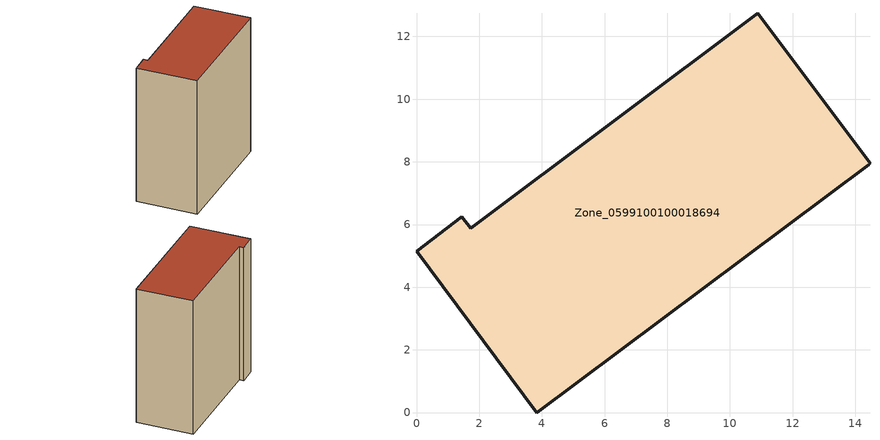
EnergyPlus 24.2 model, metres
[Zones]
Zone_0599100100018694
 floor ground (C_G): 1.73,5.88 10.88,12.73 14.47,7.95 14.43,7.91 3.84,0 0,5.16 1.45,6.24 z0
 wall outside (C_F): 10.88,12.73 1.73,5.88 1.45,6.24 0,5.16 3.84,0 14.43,7.91 14.47,7.95 10.88,12.73 z0:14.81
 roof outside (C_R): 1.45,6.24 0,5.16 3.84,0 14.43,7.91 14.47,7.95 10.88,12.73 1.73,5.88 z14.81
[BUILDING]
Pand.0599100100018694: North Axis=0; Terrain=City; Loads Convergence Tolerance Value=0.04; Temperature Convergence Tolerance Value=0.4; Solar Distribution=FullExterior; Maximum Number of Warmup Days=25; Minimum Number of Warmup Days=1
[Site:Location]
Rotterdam.The.Hague.AP_ZH_NLD Design_Conditions: Latitude=51.96; Longitude=4.45; Time Zone=1; Elevation=-4.5
[SITE:GROUNDTEMPERATURE:BUILDINGSURFACE]
18, 18, 18, 18, 18, 18, 18, 18, 18, 18, 18, 18
[MATERIAL] Thermal Absorptance=0.9; Solar Absorptance=0.7; Visible Absorptance=0.7
Name | Roughness | Thickness | Conductivity | Density | Specific Heat
G.TI.2015-2018 | MediumSmooth | 0.15 | 0.0428571 | 540 | 1210
F.TI.2015-2018 | Rough | 0.3 | 0.0666667 | 1920 | 840
R.TI.2015-2018 | MediumRough | 0.2 | 0.0333333 | 1500 | 1000
[CONSTRUCTION]
C_G: G.TI.2015-2018
C_F: F.TI.2015-2018
C_R: R.TI.2015-2018
[ZONE]
Zone_0599100100018694: Type=1; Multiplier=1; Ceiling Height=Autocalculate; Volume=Autocalculate; Floor Area=autocalculate; Part of Total Floor Area=Yes
[ZONEINFILTRATION:DESIGNFLOWRATE]
Infil_Zone_0599100100018694: Zone or ZoneList or Space or SpaceList=Zone_0599100100018694; Schedule=AlwaysOn; Design Flow Rate Calculation Method=Flow/Area; Flow Rate per Floor Area=0.0015; Constant Term Coefficient=1; Temperature Term Coefficient=0; Velocity Term Coefficient=0; Velocity Squared Term Coefficient=0
[HVACTEMPLATE:ZONE:IDEALLOADSAIRSYSTEM]
Zone_0599100100018694: Maximum Heating Supply Air Temperature=50; Minimum Cooling Supply Air Temperature=13; Maximum Heating Supply Air Humidity Ratio=0.0156; Minimum Cooling Supply Air Humidity Ratio=0.0077; Heating Limit=NoLimit; Cooling Limit=NoLimit; Dehumidification Control Type=ConstantSensibleHeatRatio; Cooling Sensible Heat Ratio=0.7; Dehumidification Setpoint=60; Humidification Control Type=None; Humidification Setpoint=30; Outdoor Air Method=None; Outdoor Air Flow Rate per Person=0.00944; Outdoor Air Flow Rate per Zone Floor Area=0; Outdoor Air Flow Rate per Zone=0; Demand Controlled Ventilation Type=None; Outdoor Air Economizer Type=NoEconomizer; Heat Recovery Type=None; Sensible Heat Recovery Effectiveness=0.7; Latent Heat Recovery Effectiveness=0.65
[ZONECONTROL:THERMOSTAT]
ThermostatControl_Zone_0599100100018694: Zone or ZoneList=Zone_0599100100018694; Control Type Schedule=DualSetpointControlType; Control 1=Thermostat_Zone_0599100100018694; Temperature Difference Between Cutout And Setpoint=0
[THERMOSTATSETPOINT:DUALSETPOINT]
Thermostat_Zone_0599100100018694: Heating Setpoint Temperature Schedule=HeatingSetpoint_Zone_0599100100018694; Cooling Setpoint Temperature Schedule=CoolingSetpoint_Zone_0599100100018694
[SCHEDULE:COMPACT]
HeatingSetpoint_Zone_0599100100018694: Through: 12/31, For: AllDays, Until: 24:00, 21
CoolingSetpoint_Zone_0599100100018694: Through: 12/31, For: AllDays, Until: 24:00, 24
DualSetpointControlType: Through: 12/31, For: AllDays, Until: 24:00, 4
AlwaysOn: Through: 12/31, For: AllDays, Until: 24:00, 1
